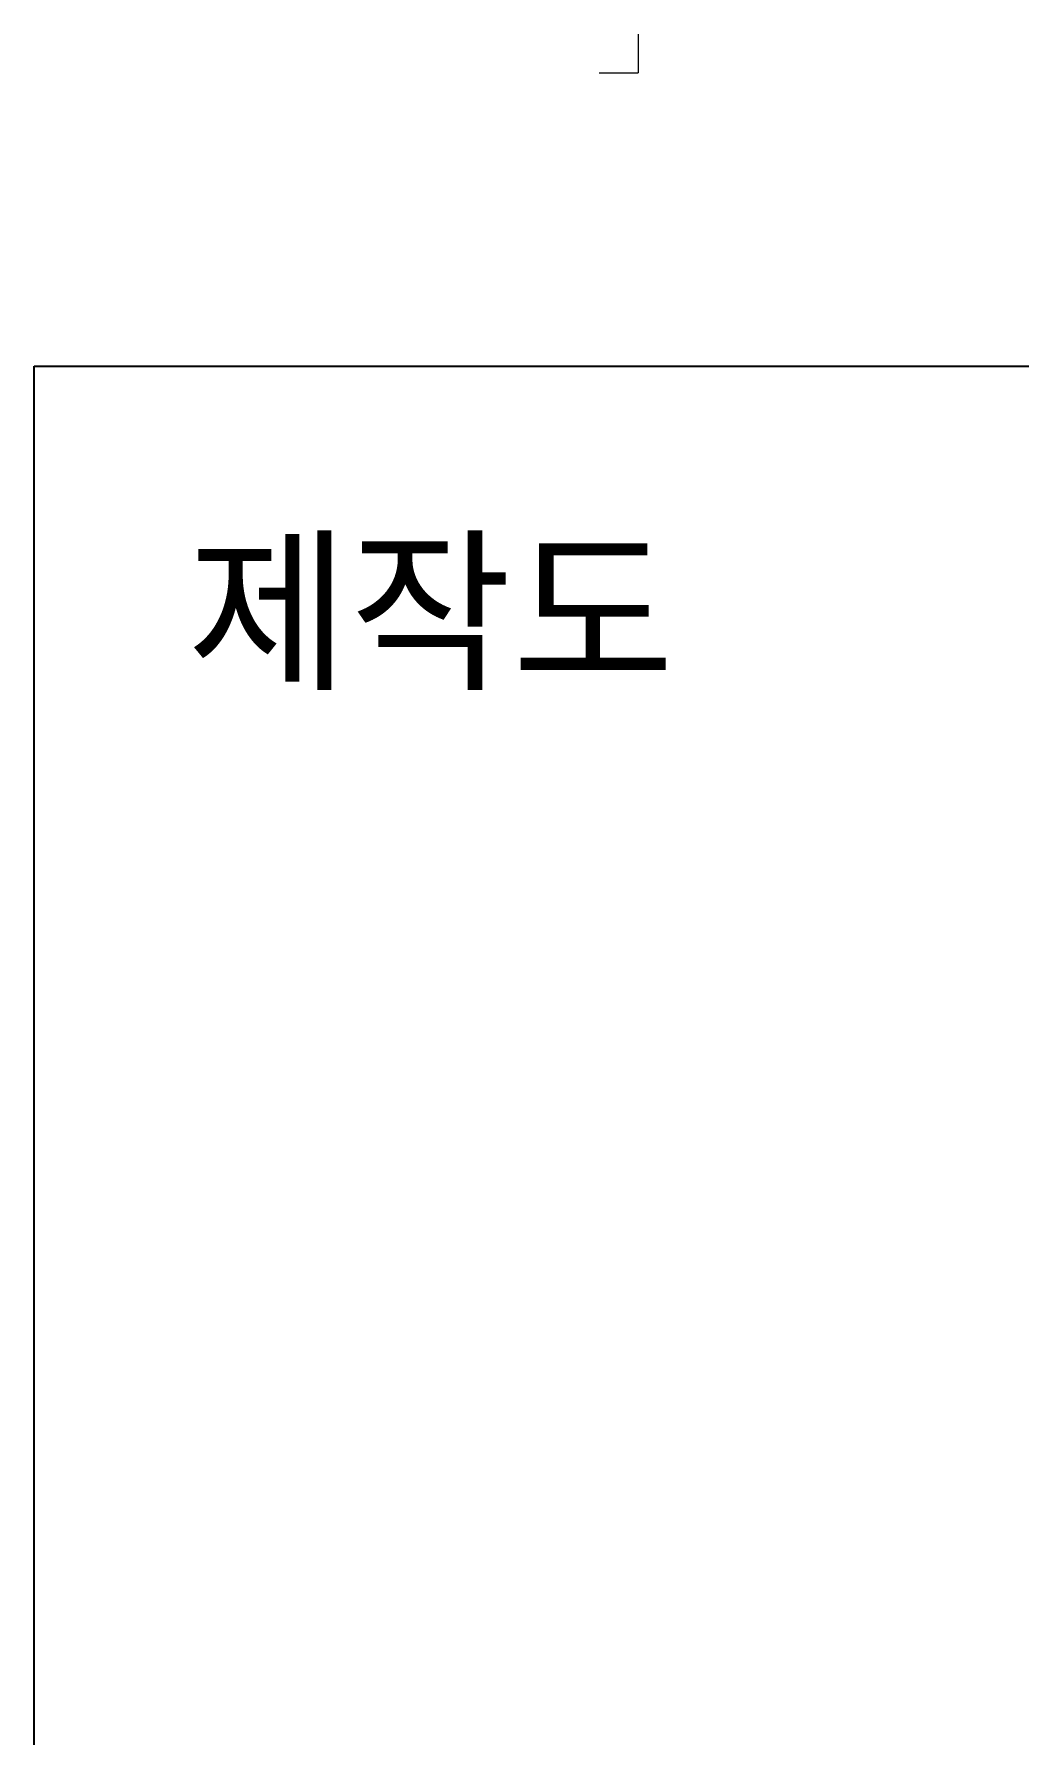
# Model space of a CAD drawing. Header units: millimetres. Extents: x 282 to 14566, y -4134 to 5341.
# Drawn here: x 5110 to 5871, y 1525 to 2839 of the extents above; entities that cross this region are included whole.
import ezdxf
from ezdxf.enums import TextEntityAlignment as Align

# ---------------------------------------------------------------- set-up
doc = ezdxf.new("R2010")
doc.units = ezdxf.units.MM
doc.styles.add('H', font='')
doc.styles.add('HAN', font='')
doc.styles.get('H').set_extended_font_data('Dotum')
doc.styles.get('HAN').set_extended_font_data('GulimChe')

# ---------------------------------------------------------------- blocks, each defined once
blk = doc.blocks.new('format-2')
at = {"color": 3, "lineweight": 9}
for p in [(609, 5), (604, 0)]:
    blk.add_line(p, (609, 0), dxfattribs=at)
at = {"style": 'HAN'}
for tag, height, p in [('MODEL-NAME', 3, (574.6, 32.53)), ('SCALE', 2.7, (509.31, 27.29)), ('PART-NAME', 3, (574.6, 27.29)), ('DRA-BY', 3, (449.22, 20.44)), ('CH-BY', 3, (465.71, 20.44)), ('APP-BY', 3, (482.2, 20.44)), ('PART-NO', 3, (574.6, 22.01)), ('관련업체명', 3, (524.09, 10.29)), ('DRA-DATE', 2.5, (449.22, 8.48)), ('CH-DATE', 2.5, (465.71, 8.48)), ('APP-DATE', 2.5, (482.2, 8.48))]:
    blk.add_attdef(tag, text='', height=height, dxfattribs=at).set_placement(p, align=Align.MIDDLE_CENTER)

msp = doc.modelspace()

# ---------------------------------------------------------------- linework, layer by layer
at = {"color": 1}
msp.add_lwpolyline([(5110.126, 2582.022), (9726.902, 2582.022), (9726.902, 472.022), (5110.126, 472.022)], close=True, dxfattribs=at)

# ---------------------------------------------------------------- block references
at = {"xscale": 6, "yscale": 6, "zscale": 6}
msp.add_blockref('format-2', (1922.876, 2808.619), dxfattribs=at)

# ---------------------------------------------------------------- texts
at = {"color": 1, "insert": (5228.437, 2442.393), "char_height": 100, "attachment_point": 1, "style": 'H'}
msp.add_mtext_dynamic_manual_height_columns('제작도', width=1820.0726, gutter_width=12.5, heights=[0], dxfattribs=at)

doc.saveas('drawing.dxf')
